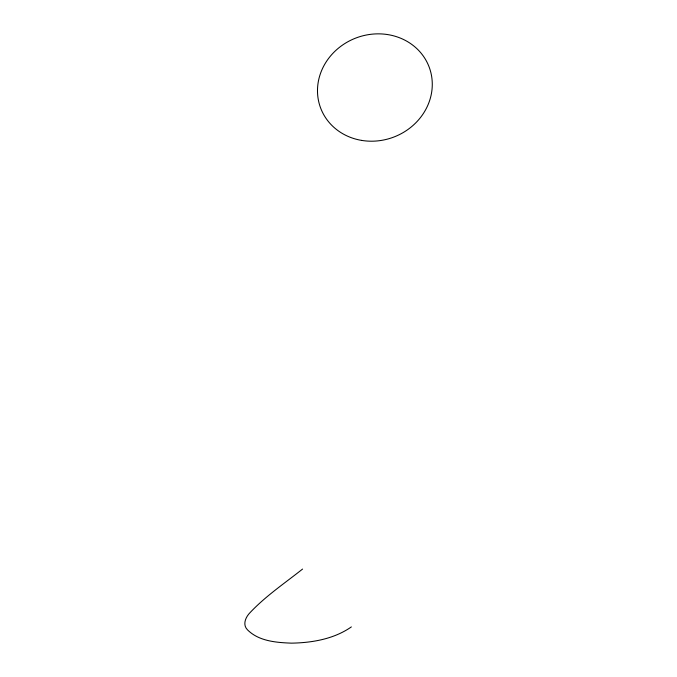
<?xml version="1.0" encoding="UTF-8"?>
<svg xmlns="http://www.w3.org/2000/svg" width="677" height="677" viewBox="0 0 677 677"><rect width="100%" height="100%" fill="white"/><g stroke="black" fill="none" stroke-linecap="round" stroke-linejoin="round"><path stroke-width="1.02" d="M302.56 569.069C284.763 583.193 265.646 596.048 250.016 612.677C245.658 617.052 242.281 624.659 247.452 629.796C258.758 641.221 276.241 642.558 291.432 643.15C312.207 642.795 334.006 639.029 351.355 626.91M361.484 140.376A58.002 53.026 -20.8 0 0 429.92 69.249A58.002 53.026 -20.8 0 0 333.253 52.958A58.002 53.026 -20.8 0 0 361.484 140.376"/></g></svg>
